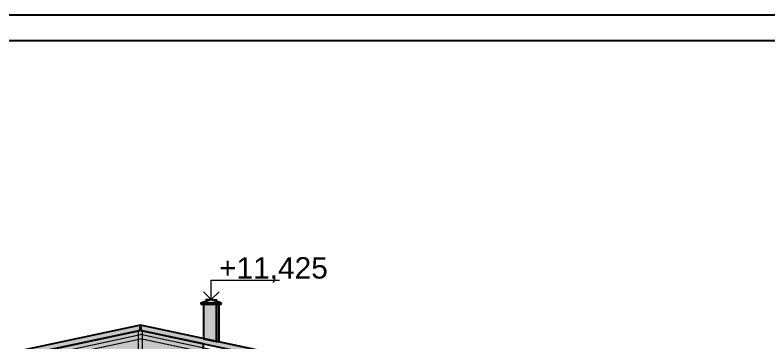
# Model space of a CAD drawing. Extents: x 0 to 424, y 0 to 297.
# Drawn here: x 188.2 to 334.1, y 233.5 to 297 of the extents above; entities that cross this region are included whole.
import ezdxf

# ---------------------------------------------------------------- set-up
doc = ezdxf.new("R2010")
doc.units = 0
doc.styles.add('TEYPDFCAD_TEXT', font='arial.ttf')

# ---------------------------------------------------------------- blocks, each defined once
blk = doc.blocks.new('A3-landscape')
for points in [[(420, 297), (0, 297)], [(415, 292), (20, 292)]]:
    blk.add_lwpolyline(points)

msp = doc.modelspace()

# ---------------------------------------------------------------- hatches: boundary and pattern name
at = {"true_color": 0xffffff}
for points in [[(228.18, 241.21), (226.18, 241.94), (224.18, 241.21)], [(228.18, 241.21), (224.18, 241.21), (224.24, 241.03), (228.11, 241.03)], [(227.18, 241.03), (224.68, 241.03), (224.68, 234.35), (227.18, 233.82)], [(227.68, 241.03), (227.18, 241.03), (227.18, 233.82), (227.68, 233.71)], [(121.88, 216.68), (121.88, 207.69), (123.08, 207.69), (123.08, 127.69), (147.58, 127.69), (147.58, 207.69), (148.78, 207.69), (148.78, 205.69), (183.78, 205.69), (183.78, 207.69), (184.98, 207.69), (184.98, 127.69), (208.28, 127.69), (208.28, 157.69), (224.68, 157.69), (224.68, 233.35), (212.48, 235.94)]]:
    msp.add_hatch(color=0, dxfattribs=at).paths.add_polyline_path(points)
at = {"true_color": 0xaed1da}
for points in [[(115.08, 215.24), (212.68, 235.98), (212.48, 236.94), (114.88, 216.19)], [(309.87, 215.24), (310.08, 216.19), (212.48, 236.94), (212.27, 235.98)]]:
    msp.add_hatch(color=0, dxfattribs=at).paths.add_polyline_path(points)

# ---------------------------------------------------------------- linework, layer by layer
at = {"color": 7, "lineweight": 20}
msp.add_line((415.08, 291.98), (20.08, 291.98), dxfattribs=at)
at = {"color": 7, "lineweight": 15}
for p, q in [((226.18, 241.94), (226.18, 245.69)), ((226.18, 245.69), (239.4, 245.69)), ((226.18, 241.94), (224.68, 243.44)), ((227.68, 243.44), (226.18, 241.94)), ((224.18, 241.21), (226.18, 241.94)), ((224.24, 241.03), (224.18, 241.21)), ((224.18, 241.21), (228.18, 241.21)), ((228.11, 241.03), (224.24, 241.03)), ((224.68, 241.03), (224.68, 234.35)), ((226.18, 241.94), (225.05, 241.94)), ((228.18, 241.21), (226.18, 241.94)), ((226.18, 241.94), (227.3, 241.94)), ((227.68, 241.03), (227.68, 233.71)), ((228.11, 241.03), (228.18, 241.21)), ((212.48, 236.94), (114.88, 216.2)), ((212.48, 236.94), (212.27, 235.98)), ((212.48, 236.94), (212.68, 235.98)), ((212.48, 236.94), (310.08, 216.2)), ((212.68, 235.98), (121.88, 216.68)), ((121.88, 215.87), (212.48, 235.13)), ((212.08, 209.49), (212.08, 235.84)), ((212.27, 235.98), (303.08, 216.68)), ((303.08, 215.87), (212.48, 235.13)), ((212.88, 209.49), (212.88, 235.84)), ((121.88, 215.07), (212.48, 234.33)), ((303.08, 215.07), (212.48, 234.33))]:
    msp.add_line(p, q, dxfattribs=at)
at = {"color": 0, "true_color": 0xffffff}
for points in [[(228.18, 241.21), (226.18, 241.94), (224.18, 241.21)], [(228.18, 241.21), (224.18, 241.21), (224.24, 241.03), (228.11, 241.03)], [(227.18, 241.03), (224.68, 241.03), (224.68, 234.35), (227.18, 233.82)], [(227.68, 241.03), (227.18, 241.03), (227.18, 233.82), (227.68, 233.71)], [(121.88, 216.68), (121.88, 207.69), (123.08, 207.69), (123.08, 127.69), (147.58, 127.69), (147.58, 207.69), (148.78, 207.69), (148.78, 205.69), (183.78, 205.69), (183.78, 207.69), (184.98, 207.69), (184.98, 127.69), (208.28, 127.69), (208.28, 157.69), (224.68, 157.69), (224.68, 233.35), (212.48, 235.94)]]:
    msp.add_lwpolyline(points, close=True, dxfattribs=at)
at = {"color": 0, "true_color": 0xaed1da}
for points in [[(115.08, 215.24), (212.68, 235.98), (212.48, 236.94), (114.88, 216.19)], [(309.87, 215.24), (310.08, 216.19), (212.48, 236.94), (212.27, 235.98)]]:
    msp.add_lwpolyline(points, close=True, dxfattribs=at)

# ---------------------------------------------------------------- block references
msp.add_blockref('A3-landscape', (0, 0))

# ---------------------------------------------------------------- texts
at = {"color": 7, "style": 'TEYPDFCAD_TEXT'}
msp.add_text('+11,425', height=4.138, dxfattribs=at).set_placement((227.68, 245.99))

doc.saveas('drawing.dxf')
